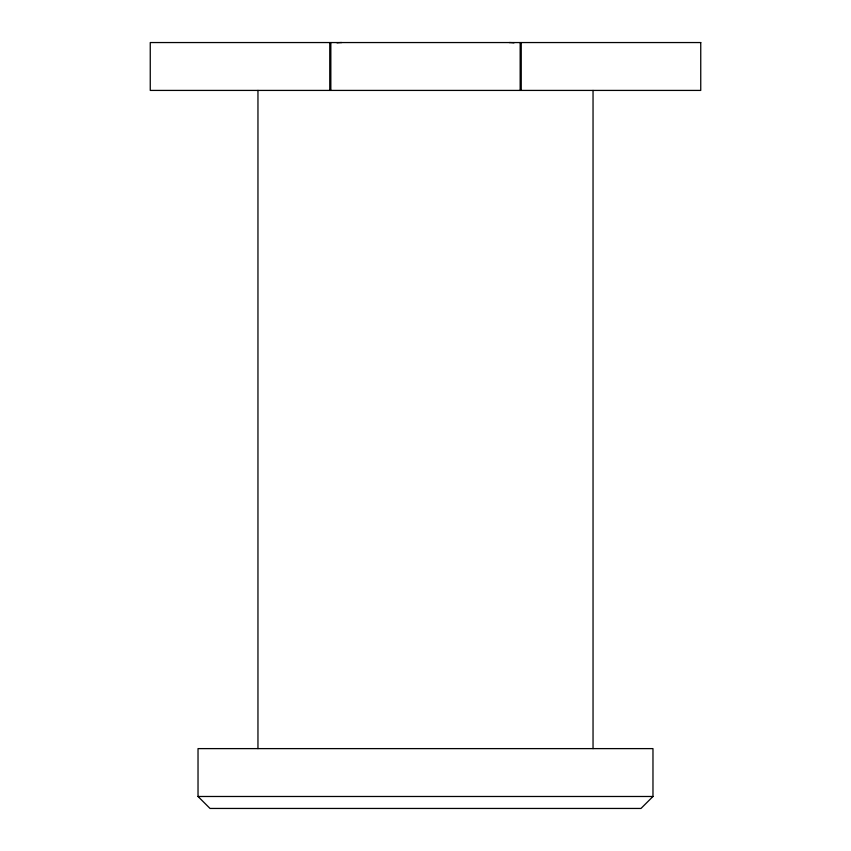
<?xml version="1.0" encoding="UTF-8"?>
<svg xmlns="http://www.w3.org/2000/svg" width="851" height="851" viewBox="0 0 851 851"><rect width="100%" height="100%" fill="white"/><g stroke="black" fill="none" stroke-linecap="round" stroke-linejoin="round"><path stroke-width="1.28" d="M652.972 796.483L640.984 808.45L210.016 808.45L198.028 796.483L198.028 748.614L652.972 748.614L652.972 796.483L198.028 796.483M593.041 90.419L593.041 748.614M521.237 42.55L521.237 90.419M520.163 42.55L520.163 90.419M330.837 42.55L330.837 90.419M329.762 42.55L329.762 90.419M257.959 90.419L257.959 748.614M509.27 42.55A35.902 35.902 0 0 1 513.961 42.858M337.039 42.858A35.902 35.902 0 0 1 341.73 42.55M700.745 42.55L150.255 42.55L150.255 90.419L700.745 90.419L700.745 42.55"/></g></svg>
